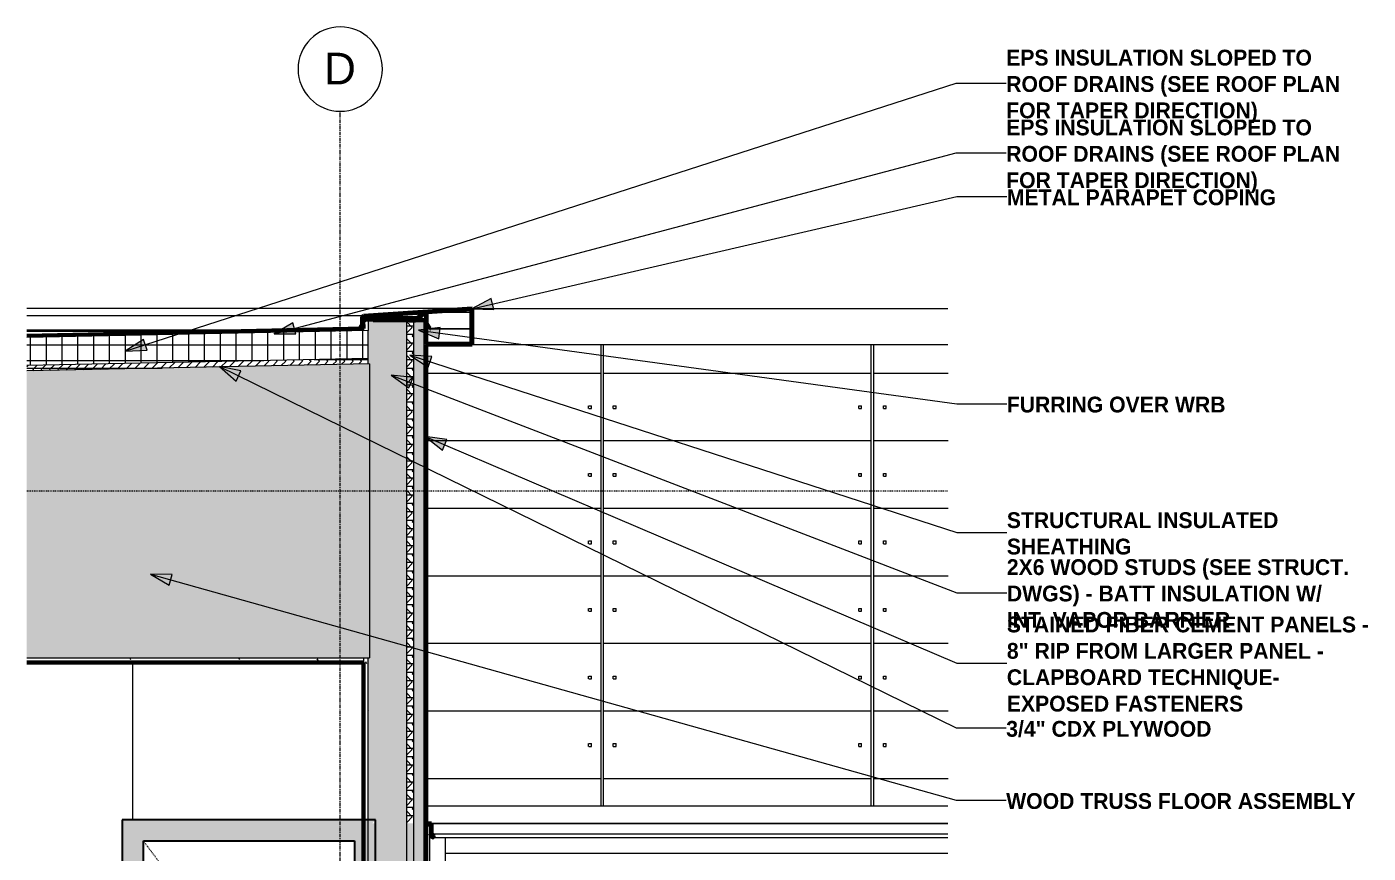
# Model space of a CAD drawing. Header units: inches. Extents: x 9847 to 10638, y -160 to 464.
# Drawn here: x 10444.5 to 10635.2, y 346.3 to 463.7 of the extents above; entities that cross this region are included whole.
import ezdxf

# ---------------------------------------------------------------- set-up
doc = ezdxf.new("R2010")
doc.units = ezdxf.units.IN
doc.header["$MEASUREMENT"] = 0
for name, pattern in [('Aligning Line 1_8_', [0.25, 0.125, -0.125]), ('Dash 1_16_', [0.125, 0.0625, -0.0625]), ('Grid Line 1_2_', [0.875, 0.5, -0.125, 0.125, -0.125])]:
    doc.linetypes.add(name, pattern=pattern)
for name, color, linetype, lineweight in [('0-6', 55, 'Continuous', 18), ('0-7', 130, 'Continuous', 5), ('A-DOOR-5', 7, 'Dash 1_16_', 9), ('A-DOOR-FRAM-1', 8, 'Continuous', 9), ('A-DOOR-FRAM-2', 10, 'Continuous', 30), ('A-GLAZ-1', 55, 'Continuous', 18), ('A-GLAZ-CWMG-1', 8, 'Continuous', 9), ('A-ROOF', 132, 'Continuous', 18), ('A-ROOF-1', 31, 'Continuous', 5), ('A-ROOF-2', 252, 'Continuous', 18), ('A-ROOF-3', 132, 'Continuous', 70), ('A-ROOF-PATT-1', 132, 'Continuous', 9), ('A-WALL', 113, 'Continuous', 18), ('A-WALL-1', 55, 'Continuous', 18), ('A-WALL-2', 254, 'Continuous', 5), ('A-WALL-3', 251, 'Continuous', 5), ('A-WALL-4', 253, 'Continuous', 5), ('A-WALL-7', 27, 'Continuous', 18), ('A-WALL-8', 113, 'Continuous', 70), ('A-WALL-PATT-1', 8, 'Continuous', 9), ('A-WALL-PATT-2', 111, 'Continuous', 9), ('G-ANNO-SYMB', 111, 'Aligning Line 1_8_', 9), ('G-ANNO-TEXT', 231, 'Continuous', 9), ('S-GRID-1', 1, 'Grid Line 1_2_', 9), ('S-GRID-IDEN', 1, 'Continuous', 9)]:
    doc.layers.add(name, color=color, linetype=linetype, lineweight=lineweight)
doc.styles.add('Arial', font='arial.ttf', dxfattribs={"height": 4.5})
doc.styles.add('Century Gothic_B', font='GOTHICB.TTF', dxfattribs={"height": 2.25})
pattern_1 = [(0, (11421.4857, 72), (0, 1.2), []), (315, (11421.4857, 72), (1.1992531, 0), [1.696, -1.696]), (45, (11421.4857, 72), (1.1992531, 0), [1.696, -1.696])]
pattern_2 = [(161.57, (11421.6057, 72.12), (-0.96038369, -0.00039918), [0, -6.83, 0.758, 0]), (18.43, (11421.3657, 72.12), (-0.96038369, 0.00039918), [0, -6.83, 0.758, 0]), (108.43, (11421.6057, 72.12), (0.47951018, -2.4005264), [2.276, -5.312]), (71.57, (11421.3657, 72.12), (0.47951018, 2.4005264), [2.276, -5.312])]
pattern_3 = [(0, (11421.4857, 72), (7.68, 1.92), [0.317, -5.443, 0.317, -5.443, -30.72]), (0, (11421.4857, 72), (7.68, 1.92), [-11.52, 0.317, -11.203, 0.317, -5.443, -13.44]), (0, (11421.4857, 72), (7.68, 1.92), [-28.8, 0.317, -3.523, 0.317, -9.283]), (120, (11424.3657, 72.96), (-5.5027688, 5.691075), [0.317, -5.443, 0.317, -5.443, -30.72]), (120, (11424.3657, 72.96), (-5.5027688, 5.691075), [-11.52, 0.317, -11.203, 0.317, -5.443, -13.44]), (120, (11424.3657, 72.96), (-5.5027688, 5.691075), [-28.8, 0.317, -3.523, 0.317, -9.283]), (240, (11425.3257, 76.8), (-2.1772312, -7.611075), [0.317, -5.443, 0.317, -5.443, -30.72]), (240, (11425.3257, 76.8), (-2.1772312, -7.611075), [-11.52, 0.317, -11.203, 0.317, -5.443, -13.44]), (240, (11425.3257, 76.8), (-2.1772312, -7.611075), [-28.8, 0.317, -3.523, 0.317, -9.283])]

# ---------------------------------------------------------------- blocks, each defined once
blk = doc.blocks.new('Single-Flush - 30_ x 80_-V7-BUILDING SECTION - EAST_WEST - LOOKING NORTH - Callout 4')
at = {"layer": 'A-DOOR-FRAM-1'}
blk.add_hatch(color=256, dxfattribs=at).paths.add_polyline_path([(10809.65, 136), (10811.2, 136), (10811.2, 216), (10841.2, 216), (10841.2, 136), (10843.14, 136), (10843.14, 219), (10808.2, 219), (10808.2, 136)], flags=0)
at = {"layer": 'A-DOOR-5'}
for p in [(10811.2, 216), (10811.2, 136)]:
    blk.add_line(p, (10841.2, 176), dxfattribs=at)
at = {"layer": 'A-DOOR-FRAM-2'}
for p, q in [((10844.2, 219), (10808.2, 219)), ((10808.2, 219), (10808.2, 136)), ((10844.2, 136), (10844.2, 219)), ((10811.2, 136), (10811.2, 216)), ((10811.2, 216), (10841.2, 216)), ((10841.2, 216), (10841.2, 136)), ((10808.2, 136), (10811.2, 136)), ((10841.2, 136), (10844.2, 136))]:
    blk.add_line(p, q, dxfattribs=at)
blk = doc.blocks.new('CTR - 1st Phase - Unit Layouts_rvt-4-BUILDING SECTION - EAST_WEST - LOOKING NORTH - Callout 4')
at = {"layer": 'A-WALL-1'}
blk.add_line((10809.65, 373.37), (10809.65, 351), dxfattribs=at)
at = {"layer": '0-6'}
blk.add_blockref('Single-Flush - 30_ x 80_-V7-BUILDING SECTION - EAST_WEST - LOOKING NORTH - Callout 4', (0, 132), dxfattribs=at)
blk = doc.blocks.new('Basic Wall _ EXT - FIBER CEMENT - LARGE - ___-2162458-BUILDING SECTION - EAST_WEST - LOOKING NORTH - Callout 4')
at = {"layer": 'A-WALL-1'}
for p, q in [((10851.42, 353), (10925.59, 353)), ((10851.39, 350.46), (10851.81, 350.46)), ((10851.42, 350.53), (10925.59, 350.53)), ((10851.89, 349.02), (10852.14, 349.02)), ((10852.17, 350.46), (10925.59, 350.46)), ((10852.17, 349.02), (10925.59, 349.02)), ((10851.89, 348.51), (10925.59, 348.51))]:
    blk.add_line(p, q, dxfattribs=at)
blk = doc.blocks.new('Basic Wall _ EXT - FIBER CEMENT - SMALL - ___-2145932-BUILDING SECTION - EAST_WEST - LOOKING NORTH - Callout 4')
at = {"layer": 'A-WALL-1'}
for p, q in [((10857.95, 423.66), (10925.59, 423.66)), ((10842.52, 422.52), (10850.45, 422.52)), ((10842.58, 422.47), (10850.38, 422.47)), ((10842.59, 422.24), (10844.06, 422.24)), ((10843.86, 422.08), (10849.92, 422.08)), ((10844.14, 422.44), (10850.35, 422.44)), ((10844.14, 422.16), (10850.02, 422.16)), ((10849.95, 422), (10850.01, 422.04)), ((10857.87, 423.11), (10851.22, 423.11)), ((10851.85, 420.79), (10857.87, 420.79)), ((10851.92, 420.84), (10857.87, 420.84)), ((10857.95, 418.54), (10925.59, 418.54))]:
    blk.add_line(p, q, dxfattribs=at)
at = {"layer": 'A-WALL-1', "flags": 128}
for points in [[(10842.51, 422.6), (10842.45, 422.59), (10842.4, 422.56), (10842.36, 422.52), (10842.32, 422.47), (10842.3, 422.41), (10842.29, 422.35)], [(10842.69, 422.08), (10842.62, 422.07), (10842.56, 422.05), (10842.51, 422.01), (10842.47, 421.95), (10842.45, 421.89), (10842.44, 421.83)], [(10851.32, 423.09), (10851.3, 423.1), (10851.23, 423.11), (10851.17, 423.11), (10851.11, 423.09), (10851.06, 423.05)], [(10851.47, 422.86), (10851.46, 422.92), (10851.44, 422.98), (10851.4, 423.03), (10851.35, 423.07), (10851.33, 423.09)], [(10851.39, 421.63), (10851.4, 421.57), (10851.42, 421.51), (10851.44, 421.45)], [(10842.32, 421.26), (10842.35, 421.32), (10842.37, 421.38), (10842.37, 421.44)], [(10842.47, 421.22), (10842.5, 421.28), (10842.51, 421.33), (10842.52, 421.35)]]:
    blk.add_lwpolyline(points, dxfattribs=at)
blk = doc.blocks.new('Basic Wall _ EXT - FIBER CEMENT - LARGE - ___-2162459-BUILDING SECTION - EAST_WEST - LOOKING NORTH - Callout 4')
at = {"layer": 'A-WALL-7'}
blk.add_hatch(color=256, dxfattribs=at).paths.add_polyline_path([(10852.35, 348.51), (10852.42, 348.53), (10852.45, 348.57), (10852.47, 348.61), (10852.45, 348.68), (10852.17, 349.02), (10852.17, 350.46), (10851.42, 350.53), (10851.42, 353), (10851.39, 353), (10851.4, 350.5), (10852.14, 350.44), (10852.14, 349.01), (10852.44, 348.64), (10852.44, 348.61), (10852.41, 348.56), (10852.38, 348.55), (10852.35, 348.54), (10852.3, 348.57), (10852.03, 348.9), (10852, 348.88), (10852.31, 348.53), (10852.35, 348.51)], flags=0)
at = {"layer": 'A-WALL-8'}
for p, q in [((10851.39, 353), (10851.39, 350.5)), ((10851.42, 353), (10851.39, 353)), ((10851.42, 350.53), (10851.42, 353)), ((10851.39, 350.5), (10852.14, 350.44)), ((10852.17, 350.46), (10851.42, 350.53)), ((10852.14, 350.44), (10852.14, 349.01)), ((10852.14, 349.01), (10852.43, 348.66)), ((10852.17, 349.02), (10852.17, 350.46)), ((10852.45, 348.68), (10852.17, 349.02)), ((10852.03, 348.9), (10852, 348.88)), ((10852, 348.88), (10852.28, 348.54)), ((10852.31, 348.56), (10852.03, 348.9)), ((10852.42, 348.57), (10852.4, 348.55)), ((10852.42, 348.53), (10852.44, 348.55))]:
    blk.add_line(p, q, dxfattribs=at)
for centre, radius, start, end in [((10852.36, 348.6), 0.0937, 220, 310), ((10852.36, 348.6), 0.0625, 220, 310), ((10852.38, 348.62), 0.0625, 310, 40), ((10852.38, 348.62), 0.0938, 310, 40)]:
    blk.add_arc(centre, radius, start, end, dxfattribs=at)
blk = doc.blocks.new('Basic Wall _ EXT - FIBER CEMENT - SMALL - ___-2145933-BUILDING SECTION - EAST_WEST - LOOKING NORTH - Callout 4')
at = {"layer": 'A-WALL-7'}
h = blk.add_hatch(color=256, dxfattribs=at)
h.paths.add_polyline_path([(10851.68, 418.54), (10857.95, 418.54), (10857.95, 423.66), (10842.5, 422.59), (10842.36, 422.52), (10842.29, 422.35), (10842.28, 421.37), (10842.23, 421.26), (10841.92, 420.78), (10842.02, 420.8), (10842.35, 421.33), (10842.36, 421.38), (10842.37, 421.44), (10842.38, 422.37), (10842.41, 422.47), (10842.52, 422.52), (10857.87, 423.58), (10857.87, 418.62), (10851.39, 418.62), (10851.4, 418.54)], flags=0)
h.paths.add_polyline_path([(10842.11, 420.79), (10842.21, 420.8), (10842.5, 421.3), (10842.51, 421.33), (10842.51, 421.44), (10842.52, 422), (10843.86, 422), (10843.86, 422.08), (10842.69, 422.08), (10842.51, 422), (10842.44, 421.83), (10842.43, 421.33), (10842.37, 421.21), (10842.12, 420.8)], flags=0)
h.paths.add_polyline_path([(10851.85, 420.79), (10851.92, 420.84), (10851.48, 421.56), (10851.47, 421.63), (10851.46, 422.89), (10851.43, 423), (10851.32, 423.09), (10851.19, 423.11), (10851.04, 423.03), (10849.91, 422.07), (10849.88, 422.06), (10849.79, 422.04), (10848.97, 422.04), (10848.97, 422), (10849.95, 422.01), (10850.05, 422.08), (10851.12, 422.99), (10851.29, 423.02), (10851.39, 422.86), (10851.4, 421.58), (10851.41, 421.54), (10851.48, 421.4), (10851.83, 420.84)], flags=0)
h.paths.add_polyline_path([(10843.74, 422.16), (10844.14, 422.16), (10844.14, 422.44), (10842.58, 422.47), (10842.52, 422.27), (10842.59, 422.24), (10842.64, 422.39), (10844.06, 422.35), (10844.06, 422.23), (10842.99, 422.23), (10842.99, 422.16), (10843.3, 422.16)], flags=0)
at = {"layer": 'A-WALL-1'}
for p, q in [((10842.52, 421.39), (10842.52, 421.83)), ((10842.69, 422), (10843.14, 422)), ((10843.14, 422), (10843.86, 422)), ((10851.39, 422), (10851.39, 421.63)), ((10851.39, 418.62), (10851.39, 418.54))]:
    blk.add_line(p, q, dxfattribs=at)
at = {"layer": 'A-WALL-8'}
for p, q in [((10857.95, 423.66), (10842.51, 422.6)), ((10842.52, 422.52), (10857.87, 423.58)), ((10857.87, 423.58), (10857.87, 418.62)), ((10857.95, 418.54), (10857.95, 423.66)), ((10842.29, 422.35), (10842.29, 421.44)), ((10842.37, 421.44), (10842.37, 422.35)), ((10842.44, 421.83), (10842.44, 421.39)), ((10842.58, 422.47), (10842.52, 422.27)), ((10842.52, 422.27), (10842.59, 422.24)), ((10844.14, 422.44), (10842.58, 422.47)), ((10842.59, 422.24), (10842.64, 422.39)), ((10842.64, 422.39), (10844.06, 422.37)), ((10843.86, 422.08), (10842.69, 422.08)), ((10844.06, 422.23), (10842.99, 422.23)), ((10842.99, 422.23), (10842.99, 422.16)), ((10842.99, 422.16), (10844.14, 422.16)), ((10843.86, 422), (10843.86, 422.08)), ((10844.06, 422.37), (10844.06, 422.23)), ((10844.14, 422.16), (10844.14, 422.44)), ((10849.79, 422.04), (10848.97, 422.04)), ((10848.97, 422.04), (10848.97, 421.96)), ((10848.97, 421.96), (10849.79, 421.96)), ((10851.06, 423.05), (10849.95, 422.1)), ((10850.01, 422.04), (10851.11, 422.99)), ((10851.39, 422.86), (10851.39, 422)), ((10851.44, 421.45), (10851.85, 420.79)), ((10851.47, 421.63), (10851.47, 422.86)), ((10851.92, 420.84), (10851.51, 421.5)), ((10842.25, 421.3), (10841.92, 420.78)), ((10841.92, 420.78), (10842.01, 420.79)), ((10842.01, 420.79), (10842.32, 421.26)), ((10842.4, 421.26), (10842.11, 420.79)), ((10842.11, 420.79), (10842.21, 420.79)), ((10842.21, 420.79), (10842.47, 421.22)), ((10851.85, 420.79), (10851.92, 420.84)), ((10857.87, 418.62), (10851.39, 418.62)), ((10851.39, 418.54), (10857.95, 418.54))]:
    blk.add_line(p, q, dxfattribs=at)
for centre, radius, start, end in [((10842.54, 422.35), 0.25, 96.9295, 180), ((10842.54, 422.35), 0.171, 97.5543, 180), ((10842.69, 421.83), 0.25, 90, 180), ((10842.69, 421.83), 0.171, 90, 180), ((10849.79, 422.29), 0.25, 270, 310.7229), ((10849.79, 422.29), 0.329, 270, 310.7229), ((10851.22, 422.86), 0.25, 360, 130.7229), ((10851.22, 422.86), 0.171, 360, 130.7229), ((10851.72, 421.63), 0.329, 180, 211.7619), ((10851.72, 421.63), 0.25, 180, 211.7619), ((10842.04, 421.44), 0.25, 327.174, 360), ((10842.04, 421.44), 0.329, 327.174, 360), ((10842.19, 421.39), 0.25, 328.5676, 360), ((10842.19, 421.39), 0.329, 328.5676, 360)]:
    blk.add_arc(centre, radius, start, end, dxfattribs=at)
blk = doc.blocks.new('Basic Wall _ EXT - FIBER CEMENT - SMALL - ___-2145935-BUILDING SECTION - EAST_WEST - LOOKING NORTH - Callout 4')
at = {"layer": 'A-WALL-1'}
for p, q in [((10857.95, 423.66), (10794.63, 423.66)), ((10842.51, 422.6), (10794.63, 422.6)), ((10831.78, 420.57), (10794.63, 420.57)), ((10794.63, 420.42), (10824.25, 420.42))]:
    blk.add_line(p, q, dxfattribs=at)
blk = doc.blocks.new('_THE_ WINDOW _ DOOR - Door - 3rd floors-2113394-BUILDING SECTION - EAST_WEST - LOOKING NORTH - Callout 4')
at = {"layer": 'A-GLAZ-1'}
for p, q in [((10851.89, 350.12), (10851.39, 350.12)), ((10851.89, 350.12), (10851.89, 268.12)), ((10851.89, 268.12), (10851.39, 268.12))]:
    blk.add_line(p, q, dxfattribs=at)
blk = doc.blocks.new('Rectangular Mullion - Profile_Polycarbonate_Upper and left-2195491-BUILDING SECTION - EAST_WEST - LOOKING NORTH - Callout 4')
at = {"layer": 'A-GLAZ-CWMG-1'}
for q in [(10854.14, 348.51), (10925.59, 346.27)]:
    blk.add_line((10854.14, 346.27), q, dxfattribs=at)
blk = doc.blocks.new('Rectangular Mullion - Profile_Polycarbonate_right-2195587-BUILDING SECTION - EAST_WEST - LOOKING NORTH - Callout 4')
at = {"layer": 'A-GLAZ-CWMG-1'}
blk.add_line((10854.14, 310), (10854.14, 348.51), dxfattribs=at)
blk = doc.blocks.new('Grid - Grid Head - Circle-50561-BUILDING SECTION - EAST_WEST - LOOKING NORTH - Callout 4')
at = {"layer": 'S-GRID-IDEN'}
for start, end in [(0, 180), (180, 0)]:
    blk.add_arc((10839.19, 457.69), 6, start, end, dxfattribs=at)

msp = doc.modelspace()

# ---------------------------------------------------------------- hatches: boundary and pattern name
at = {"layer": 'A-ROOF-1'}
msp.add_hatch(color=256, dxfattribs=at).paths.add_polyline_path([(10492.35, 374), (10493.16, 374), (10493.16, 415.81), (10444.46, 414.8), (10444.46, 374)], flags=0)
at = {"layer": 'A-ROOF-2'}
msp.add_hatch(color=256, dxfattribs=at).paths.add_polyline_path([(10444.46, 419.55), (10492.35, 420.55), (10492.35, 420.8), (10444.46, 419.8), (10444.46, 419.58)], flags=0)
at = {"layer": 'A-ROOF-PATT-1'}
h = msp.add_hatch(dxfattribs=at)
h.set_pattern_fill('FP_35', color=256, style=0, pattern_type=2)
h.set_pattern_definition([(0, (11421.4857, 72), (0, 2.25), []), (90, (11421.4857, 72), (-2.25, 1e-16), [])])
h.paths.add_polyline_path([(10444.46, 415.55), (10492.97, 416.56), (10492.97, 420.56), (10444.46, 419.55), (10444.46, 415.81)], flags=0)
h = msp.add_hatch(dxfattribs=at)
h.set_pattern_fill('FP_30', color=256, style=0, pattern_type=2)
h.set_pattern_definition(pattern_1)
h.paths.add_polyline_path([(10444.46, 414.8), (10492.97, 415.81), (10492.97, 416.56), (10444.46, 415.55), (10444.46, 414.89)], flags=0)
h = msp.add_hatch(dxfattribs=at)
h.set_pattern_fill('FP_28', color=256, style=0, pattern_type=2)
h.set_pattern_definition(pattern_3)
h.paths.add_polyline_path([(10459.48, 373.37), (10492.35, 373.37), (10492.35, 374), (10444.46, 374), (10444.46, 373.37)], flags=0)
at = {"layer": 'A-WALL-2'}
h = msp.add_hatch(color=256, dxfattribs=at)
h.paths.add_polyline_path([(10501.22, 109.75), (10501.22, 230.12), (10500.97, 230.12), (10500.97, 109.75)], flags=0)
h.paths.add_polyline_path([(10500.97, 266.87), (10501.22, 266.87), (10501.22, 350.5), (10500.97, 350.5), (10500.97, 267.12)], flags=0)
at = {"layer": 'A-WALL-3'}
for points in [[(10499.71, 350.5), (10500.97, 350.5), (10500.97, 422), (10499.47, 422), (10499.47, 350.5)], [(10499.71, 109.87), (10500.97, 109.87), (10500.97, 231.12), (10500.66, 231.12), (10500.66, 265.87), (10500.97, 265.87), (10500.97, 350.5), (10499.47, 350.5), (10499.47, 109.87)]]:
    msp.add_hatch(color=256, dxfattribs=at).paths.add_polyline_path(points, flags=0)
at = {"layer": 'A-WALL-4'}
msp.add_hatch(color=256, dxfattribs=at).paths.add_polyline_path([(10500.97, 350.5), (10501.22, 350.5), (10501.22, 422), (10500.97, 422), (10500.97, 350.53)], flags=0)
at = {"layer": 'A-WALL-PATT-1'}
h = msp.add_hatch(dxfattribs=at)
h.set_pattern_fill('FP_32', color=256, style=0, pattern_type=2)
h.set_pattern_definition([(0, (10911.79, 140.604), (-38.4, 76.8), [0.392, -38.007]), (0, (10911.79, 140.996), (-38.4, 76.8), [0.392, -38.007]), (0, (10911.79, 150.204), (-38.4, 76.8), [0.392, -38.007]), (0, (10911.79, 150.596), (-38.4, 76.8), [0.392, -38.007]), (0, (10911.79, 159.804), (-38.4, 76.8), [0.392, -38.007]), (0, (10911.79, 160.196), (-38.4, 76.8), [0.392, -38.007]), (0, (10911.79, 169.404), (-38.4, 76.8), [0.392, -38.007]), (0, (10911.79, 169.796), (-38.4, 76.8), [0.392, -38.007]), (0, (10911.79, 179.004), (-38.4, 76.8), [0.392, -38.007]), (0, (10911.79, 179.396), (-38.4, 76.8), [0.392, -38.007]), (0, (10911.79, 188.604), (-38.4, 76.8), [0.392, -38.007]), (0, (10911.79, 188.996), (-38.4, 76.8), [0.392, -38.007]), (0, (10911.79, 198.204), (-38.4, 76.8), [0.392, -38.007]), (0, (10911.79, 198.596), (-38.4, 76.8), [0.392, -38.007]), (0, (10911.79, 207.804), (-38.4, 76.8), [0.392, -38.007]), (0, (10911.79, 208.196), (-38.4, 76.8), [0.392, -38.007]), (0, (10946.69, 140.604), (-38.4, 76.8), [0.392, -38.007]), (0, (10946.69, 140.996), (-38.4, 76.8), [0.392, -38.007]), (0, (10946.69, 150.204), (-38.4, 76.8), [0.392, -38.007]), (0, (10946.69, 150.596), (-38.4, 76.8), [0.392, -38.007]), (0, (10946.69, 159.804), (-38.4, 76.8), [0.392, -38.007]), (0, (10946.69, 160.196), (-38.4, 76.8), [0.392, -38.007]), (0, (10946.69, 169.404), (-38.4, 76.8), [0.392, -38.007]), (0, (10946.69, 169.796), (-38.4, 76.8), [0.392, -38.007]), (0, (10946.69, 179.004), (-38.4, 76.8), [0.392, -38.007]), (0, (10946.69, 179.396), (-38.4, 76.8), [0.392, -38.007]), (0, (10946.69, 188.604), (-38.4, 76.8), [0.392, -38.007]), (0, (10946.69, 188.996), (-38.4, 76.8), [0.392, -38.007]), (0, (10946.69, 198.204), (-38.4, 76.8), [0.392, -38.007]), (0, (10946.69, 198.596), (-38.4, 76.8), [0.392, -38.007]), (0, (10946.69, 207.804), (-38.4, 76.8), [0.392, -38.007]), (0, (10946.69, 208.196), (-38.4, 76.8), [0.392, -38.007]), (90, (10910.05, 136), (-38.4, 2e-15), [76.8, 0, 0, 0]), (90, (10910.424, 136), (-38.4, 2e-15), [76.8, 0, 0, 0]), (90, (10911.79, 140.604), (-38.4, 2e-15), [0.392, -76.407]), (90, (10911.79, 150.204), (-38.4, 2e-15), [0.392, -76.407]), (90, (10911.79, 159.804), (-38.4, 2e-15), [0.392, -76.407]), (90, (10911.79, 169.404), (-38.4, 2e-15), [0.392, -76.407]), (90, (10911.79, 179.004), (-38.4, 2e-15), [0.392, -76.407]), (90, (10911.79, 188.604), (-38.4, 2e-15), [0.392, -76.407]), (90, (10911.79, 198.204), (-38.4, 2e-15), [0.392, -76.407]), (90, (10911.79, 207.804), (-38.4, 2e-15), [0.392, -76.407]), (90, (10912.183, 140.604), (-38.4, 2e-15), [0.392, -76.407]), (90, (10912.183, 150.204), (-38.4, 2e-15), [0.392, -76.407]), (90, (10912.183, 159.804), (-38.4, 2e-15), [0.392, -76.407]), (90, (10912.183, 169.404), (-38.4, 2e-15), [0.392, -76.407]), (90, (10912.183, 179.004), (-38.4, 2e-15), [0.392, -76.407]), (90, (10912.183, 188.604), (-38.4, 2e-15), [0.392, -76.407]), (90, (10912.183, 198.204), (-38.4, 2e-15), [0.392, -76.407]), (90, (10912.183, 207.804), (-38.4, 2e-15), [0.392, -76.407]), (90, (10946.69, 140.604), (-38.4, 2e-15), [0.392, -76.407]), (90, (10946.69, 150.204), (-38.4, 2e-15), [0.392, -76.407]), (90, (10946.69, 159.804), (-38.4, 2e-15), [0.392, -76.407]), (90, (10946.69, 169.404), (-38.4, 2e-15), [0.392, -76.407]), (90, (10946.69, 179.004), (-38.4, 2e-15), [0.392, -76.407]), (90, (10946.69, 188.604), (-38.4, 2e-15), [0.392, -76.407]), (90, (10946.69, 198.204), (-38.4, 2e-15), [0.392, -76.407]), (90, (10946.69, 207.804), (-38.4, 2e-15), [0.392, -76.407]), (90, (10947.083, 140.604), (-38.4, 2e-15), [0.392, -76.407]), (90, (10947.083, 150.204), (-38.4, 2e-15), [0.392, -76.407]), (90, (10947.083, 159.804), (-38.4, 2e-15), [0.392, -76.407]), (90, (10947.083, 169.404), (-38.4, 2e-15), [0.392, -76.407]), (90, (10947.083, 179.004), (-38.4, 2e-15), [0.392, -76.407]), (90, (10947.083, 188.604), (-38.4, 2e-15), [0.392, -76.407]), (90, (10947.083, 198.204), (-38.4, 2e-15), [0.392, -76.407]), (90, (10947.083, 207.804), (-38.4, 2e-15), [0.392, -76.407]), (180, (10948.45, 136), (-38.4, 76.8), [38.025, -0.375]), (180, (10948.45, 145.6), (-38.4, 76.8), [38.025, -0.375]), (180, (10948.45, 155.2), (-38.4, 76.8), [38.025, -0.375]), (180, (10948.45, 164.8), (-38.4, 76.8), [38.025, -0.375]), (180, (10948.45, 174.4), (-38.4, 76.8), [38.025, -0.375]), (180, (10948.45, 184), (-38.4, 76.8), [38.025, -0.375]), (180, (10948.45, 193.6), (-38.4, 76.8), [38.025, -0.375]), (180, (10948.45, 203.2), (-38.4, 76.8), [38.025, -0.375])])
h.paths.add_polyline_path([(10501.22, 353), (10575.43, 353), (10575.43, 418.54), (10501.23, 418.54), (10501.23, 418.62), (10507.71, 418.62), (10507.71, 420.79), (10501.69, 420.79), (10501.25, 421.51), (10501.23, 421.58), (10501.23, 421.56), (10501.22, 418.47), (10501.22, 355.22)], flags=0)
at = {"layer": 'A-WALL-PATT-2'}
h = msp.add_hatch(dxfattribs=at)
h.set_pattern_fill('FP_28', color=256, style=0, pattern_type=2)
h.set_pattern_definition(pattern_3)
h.paths.add_polyline_path([(10492.96, 351), (10492.97, 351), (10492.97, 374), (10492.35, 374), (10492.35, 351), (10492.38, 351)], flags=0)
h.paths.add_polyline_path([(10492.35, 420.55), (10492.97, 420.56), (10492.97, 422), (10492.35, 422), (10492.35, 420.56)], flags=0)
h = msp.add_hatch(dxfattribs=at)
h.set_pattern_fill('FP_33', color=256, style=0, pattern_type=2)
h.set_pattern_definition(pattern_2)
h.paths.add_polyline_path([(10493.54, 350.5), (10494.04, 351), (10494.04, 350.5), (10498.47, 350.5), (10498.47, 422), (10492.97, 421.99), (10492.97, 415.81), (10493.16, 415.81), (10493.16, 374), (10492.97, 374), (10492.97, 350.5), (10493.35, 350.5)], flags=0)
h = msp.add_hatch(dxfattribs=at)
h.set_pattern_fill('FP_30', color=256, style=0, pattern_type=2)
h.set_pattern_definition(pattern_1)
h.paths.add_polyline_path([(10498.47, 350.5), (10499.47, 350.5), (10499.47, 422), (10498.47, 422), (10498.47, 350.7)], flags=0)
h = msp.add_hatch(dxfattribs=at)
h.set_pattern_fill('FP_33', color=256, style=0, pattern_type=2)
h.set_pattern_definition(pattern_2)
h.paths.add_polyline_path([(10494.04, 134.62), (10498.47, 134.62), (10498.47, 241.87), (10492.97, 241.87), (10492.97, 134.62), (10493.57, 134.62)], flags=0)
h.paths.add_polyline_path([(10498.47, 266.62), (10498.47, 350.5), (10492.97, 350.5), (10492.97, 266.62), (10498.46, 266.62)], flags=0)
h = msp.add_hatch(dxfattribs=at)
h.set_pattern_fill('FP_30', color=256, style=0, pattern_type=2)
h.set_pattern_definition(pattern_1)
h.paths.add_polyline_path([(10499.47, 109.87), (10499.47, 350.5), (10498.47, 350.5), (10498.47, 109.87)], flags=0)
at = {"layer": 'G-ANNO-TEXT'}
for points in [[(10507.74, 423.62), (10510.85, 423.51), (10510.48, 425.08)], [(10479.61, 420.08), (10482.72, 420.07), (10482.3, 421.63)], [(10500.16, 420.58), (10503.02, 419.37), (10503.24, 420.97)], [(10458.46, 417.6), (10461.56, 417.75), (10461.07, 419.28)], [(10498.92, 417.02), (10501.53, 415.33), (10502.02, 416.86)], [(10471.86, 415.4), (10474.2, 413.36), (10474.91, 414.8)], [(10496.28, 414.19), (10498.79, 412.37), (10499.37, 413.87)], [(10501.09, 405.47), (10503.54, 403.55), (10504.17, 405.03)], [(10462.03, 385.92), (10464.7, 384.33), (10465.14, 385.88)]]:
    msp.add_hatch(color=256, dxfattribs=at).paths.add_polyline_path(points, flags=0)

# ---------------------------------------------------------------- linework, layer by layer
at = {"layer": 'A-ROOF'}
for p, q in [((10492.97, 420.56), (10444.46, 419.55)), ((10492.97, 415.81), (10492.97, 420.56)), ((10492.97, 416.56), (10444.46, 415.55)), ((10493.16, 415.81), (10444.46, 414.8)), ((10444.46, 374), (10493.16, 374))]:
    msp.add_line(p, q, dxfattribs=at)
at = {"layer": 'A-ROOF-3'}
for p, q in [((10492.35, 420.8), (10444.46, 419.8)), ((10444.46, 373.37), (10492.35, 373.37))]:
    msp.add_line(p, q, dxfattribs=at)
at = {"layer": 'A-WALL'}
for p, q in [((10492.97, 422), (10492.97, 420.56)), ((10498.47, 109.87), (10498.47, 422)), ((10499.47, 109.87), (10499.47, 422)), ((10500.97, 109.87), (10500.97, 422)), ((10492.35, 420.8), (10492.35, 420.55)), ((10493.16, 415.81), (10493.16, 374)), ((10492.35, 374), (10492.35, 373.37)), ((10492.97, 266.62), (10492.97, 374)), ((10501.22, 350.5), (10500.97, 350.5))]:
    msp.add_line(p, q, dxfattribs=at)
at = {"layer": 'A-WALL-1'}
for p, q in [((10492.35, 421.83), (10492.35, 421.39)), ((10493.7, 422), (10492.52, 422)), ((10501.22, 422), (10501.23, 421.63)), ((10501.22, 421.63), (10501.22, 422)), ((10501.23, 421.63), (10501.22, 418.62)), ((10501.22, 418.54), (10501.22, 418.62))]:
    msp.add_line(p, q, dxfattribs=at)
at = {"layer": 'A-WALL-8'}
for p, q in [((10492.35, 422), (10492.35, 421.83)), ((10492.52, 422), (10492.35, 422)), ((10501.22, 422), (10493.7, 422)), ((10501.22, 418.62), (10501.22, 421.63)), ((10492.35, 421.39), (10492.35, 420.8)), ((10501.22, 109.75), (10501.22, 418.54)), ((10492.35, 373.37), (10492.35, 268))]:
    msp.add_line(p, q, dxfattribs=at)
at = {"layer": 'G-ANNO-SYMB'}
msp.add_line((10444.46, 397.76), (10575.43, 397.76), dxfattribs=at)
at = {"layer": 'G-ANNO-TEXT'}
for p, q in [((10458.46, 417.6), (10576.58, 455.69)), ((10576.58, 455.69), (10583.7, 455.69)), ((10479.61, 420.08), (10576.58, 445.77)), ((10576.58, 445.77), (10583.7, 445.77)), ((10507.74, 423.62), (10576.68, 439.58)), ((10576.68, 439.58), (10583.79, 439.58)), ((10510.48, 425.08), (10507.74, 423.62)), ((10507.74, 423.62), (10510.85, 423.51)), ((10510.85, 423.51), (10510.48, 425.08)), ((10482.3, 421.63), (10479.61, 420.08)), ((10482.72, 420.07), (10482.3, 421.63)), ((10479.61, 420.08), (10482.72, 420.07)), ((10503.24, 420.97), (10500.16, 420.58)), ((10500.16, 420.58), (10503.02, 419.37)), ((10500.16, 420.58), (10576.68, 410.13)), ((10503.02, 419.37), (10503.24, 420.97)), ((10461.07, 419.28), (10458.46, 417.6)), ((10458.46, 417.6), (10461.56, 417.75)), ((10461.56, 417.75), (10461.07, 419.28)), ((10498.92, 417.02), (10501.53, 415.33)), ((10502.02, 416.86), (10498.92, 417.02)), ((10498.92, 417.02), (10576.68, 391.84)), ((10501.53, 415.33), (10502.02, 416.86)), ((10471.86, 415.4), (10474.2, 413.36)), ((10474.91, 414.8), (10471.86, 415.4)), ((10471.86, 415.4), (10576.58, 364.06)), ((10474.2, 413.36), (10474.91, 414.8)), ((10496.28, 414.19), (10498.79, 412.37)), ((10499.37, 413.87), (10496.28, 414.19)), ((10496.28, 414.19), (10576.68, 383.28)), ((10498.79, 412.37), (10499.37, 413.87)), ((10576.68, 410.13), (10583.79, 410.13)), ((10501.09, 405.47), (10503.54, 403.55)), ((10504.17, 405.03), (10501.09, 405.47)), ((10501.09, 405.47), (10576.68, 373.26)), ((10503.54, 403.55), (10504.17, 405.03)), ((10576.68, 391.84), (10583.79, 391.84)), ((10462.03, 385.92), (10464.7, 384.33)), ((10465.14, 385.88), (10462.03, 385.92)), ((10462.03, 385.92), (10576.58, 353.8)), ((10464.7, 384.33), (10465.14, 385.88)), ((10576.68, 383.28), (10583.79, 383.28)), ((10576.68, 373.26), (10583.79, 373.26)), ((10576.58, 364.06), (10583.7, 364.06)), ((10576.58, 353.8), (10583.7, 353.8))]:
    msp.add_line(p, q, dxfattribs=at)
at = {"layer": 'S-GRID-1'}
msp.add_line((10489.02, -159.84), (10489.02, 451.69), dxfattribs=at)

# ---------------------------------------------------------------- block references
at = {"layer": '0-7'}
msp.add_blockref('CTR - 1st Phase - Unit Layouts_rvt-4-BUILDING SECTION - EAST_WEST - LOOKING NORTH - Callout 4', (-350.17, 0), dxfattribs=at)
at = {"layer": 'A-GLAZ-1'}
msp.add_blockref('_THE_ WINDOW _ DOOR - Door - 3rd floors-2113394-BUILDING SECTION - EAST_WEST - LOOKING NORTH - Callout 4', (-350.17, 0), dxfattribs=at)
at = {"layer": 'A-GLAZ-CWMG-1'}
for name in ['Rectangular Mullion - Profile_Polycarbonate_Upper and left-2195491-BUILDING SECTION - EAST_WEST - LOOKING NORTH - Callout 4', 'Rectangular Mullion - Profile_Polycarbonate_right-2195587-BUILDING SECTION - EAST_WEST - LOOKING NORTH - Callout 4']:
    msp.add_blockref(name, (-350.17, 0), dxfattribs=at)
at = {"layer": 'A-WALL-1'}
for name in ['Basic Wall _ EXT - FIBER CEMENT - SMALL - ___-2145935-BUILDING SECTION - EAST_WEST - LOOKING NORTH - Callout 4', 'Basic Wall _ EXT - FIBER CEMENT - SMALL - ___-2145933-BUILDING SECTION - EAST_WEST - LOOKING NORTH - Callout 4', 'Basic Wall _ EXT - FIBER CEMENT - SMALL - ___-2145932-BUILDING SECTION - EAST_WEST - LOOKING NORTH - Callout 4', 'Basic Wall _ EXT - FIBER CEMENT - LARGE - ___-2162458-BUILDING SECTION - EAST_WEST - LOOKING NORTH - Callout 4', 'Basic Wall _ EXT - FIBER CEMENT - LARGE - ___-2162459-BUILDING SECTION - EAST_WEST - LOOKING NORTH - Callout 4']:
    msp.add_blockref(name, (-350.17, 0), dxfattribs=at)
at = {"layer": 'S-GRID-IDEN'}
msp.add_blockref('Grid - Grid Head - Circle-50561-BUILDING SECTION - EAST_WEST - LOOKING NORTH - Callout 4', (-350.17, 0), dxfattribs=at)

# ---------------------------------------------------------------- texts
at = {"layer": 'G-ANNO-TEXT', "char_height": 2.25, "attachment_point": 1, "style": 'Century Gothic_B'}
for s, insert, width in [('EPS INSULATION SLOPED TO', (10583.7, 460.44), 50.0707), ('ROOF DRAINS (SEE ROOF PLAN', (10583.7, 456.69), 56.5095), ('FOR TAPER DIRECTION)', (10583.7, 452.94), 41.814), ('EPS INSULATION SLOPED TO', (10583.7, 450.52), 50.0707), ('ROOF DRAINS (SEE ROOF PLAN', (10583.7, 446.77), 56.5095), ('FOR TAPER DIRECTION)', (10583.7, 443.02), 41.814), ('METAL PARAPET COPING', (10583.79, 440.59), 45.5257), ('FURRING OVER WRB', (10583.79, 411.14), 36.5115), ('STRUCTURAL INSULATED', (10583.79, 394.71), 42.7987), ('SHEATHING', (10583.79, 390.96), 21.0585), ('2X6 WOOD STUDS (SEE STRUCT.', (10583.79, 388.04), 56.5852), ('DWGS) - BATT INSULATION W/', (10583.79, 384.29), 54.1612), ('STAINED FIBER CEMENT PANELS -', (10583.79, 379.89), 59.3122), ('INT. VAPOR BARRIER', (10583.79, 380.54), 37.1175), ('8" RIP FROM LARGER PANEL -', (10583.79, 376.14), 52.8735), ('CLAPBOARD TECHNIQUE-', (10583.79, 372.39), 46.8892), ('EXPOSED FASTENERS', (10583.79, 368.64), 37.6477), ('3/4" CDX PLYWOOD', (10583.7, 365.06), 37.0417), ('WOOD TRUSS FLOOR ASSEMBLY', (10583.7, 354.8), 57.4942)]:
    msp.add_mtext(s, dxfattribs=dict(at, insert=insert, width=width))
at = {"layer": 'S-GRID-IDEN', "insert": (10486.71, 460.01), "char_height": 4.5, "width": 5.5297, "attachment_point": 1, "style": 'Arial'}
msp.add_mtext('D', dxfattribs=at)

doc.saveas('drawing.dxf')
